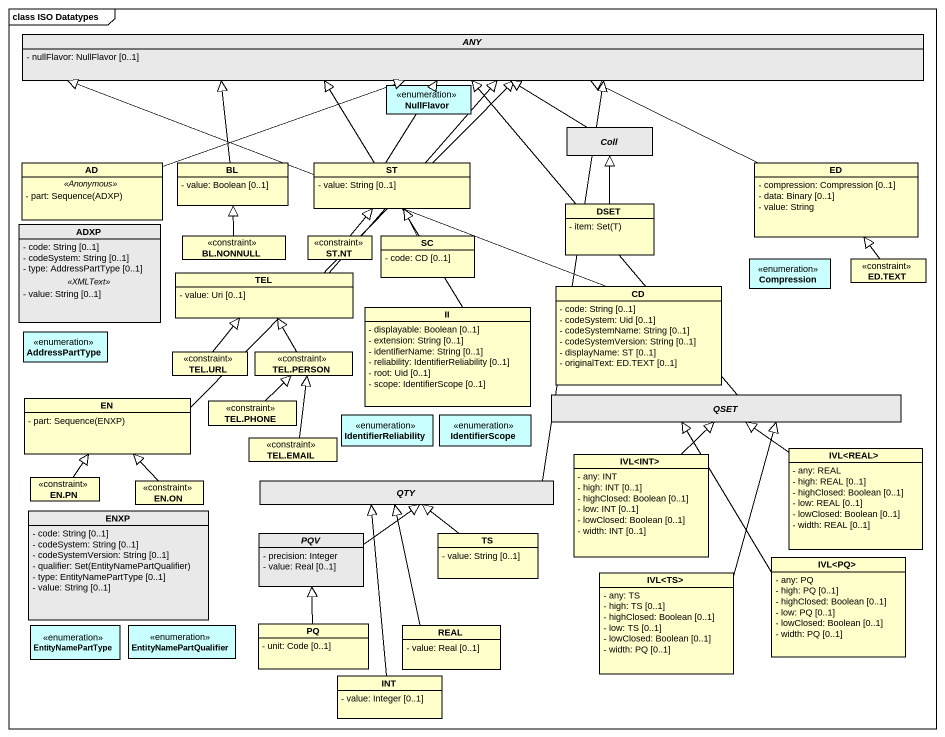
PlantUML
@startuml
mainframe class ISO Datatypes
hide circle
hide empty members
skinparam classAttributeIconSize 0
abstract class ANY #E9E9E9 {
  - nullFlavor: NullFlavor [0..1]
}
enum NullFlavor #CAFFFF
abstract class Coll #E9E9E9
class AD {
  .. <<Anonymous>> ..
  {field} - part: Sequence(ADXP)
}
class BL {
  - value: Boolean [0..1]
}
class ST {
  - value: String [0..1]
}
class ED {
  - compression: Compression [0..1]
  - data: Binary [0..1]
  - value: String
}
class DSET {
  {field} - item: Set(T)
}
class ADXP #E9E9E9 {
  - code: String [0..1]
  - codeSystem: String [0..1]
  - type: AddressPartType [0..1]
  .. <<XMLText>> ..
  - value: String [0..1]
}
class "BL.NONNULL" as BL_NONNULL <<constraint>>
class "ST.NT" as ST_NT <<constraint>>
class SC {
  - code: CD [0..1]
}
class TEL {
  - value: Uri [0..1]
}
enum Compression #CAFFFF
class "ED.TEXT" as ED_TEXT <<constraint>>
class II {
  - displayable: Boolean [0..1]
  - extension: String [0..1]
  - identifierName: String [0..1]
  - reliability: IdentifierReliability [0..1]
  - root: Uid [0..1]
  - scope: IdentifierScope [0..1]
}
class CD {
  - code: String [0..1]
  - codeSystem: Uid [0..1]
  - codeSystemName: String [0..1]
  - codeSystemVersion: String [0..1]
  - displayName: ST [0..1]
  - originalText: ED.TEXT [0..1]
}
enum AddressPartType #CAFFFF
class "TEL.URL" as TEL_URL <<constraint>>
class "TEL.PERSON" as TEL_PERSON <<constraint>>
class EN {
  {field} - part: Sequence(ENXP)
}
abstract class QSET #E9E9E9
class "TEL.PHONE" as TEL_PHONE <<constraint>>
class "TEL.EMAIL" as TEL_EMAIL <<constraint>>
enum IdentifierReliability #CAFFFF
enum IdentifierScope #CAFFFF
class "IVL<INT>" as IVL_INT {
  - any: INT
  - high: INT [0..1]
  - highClosed: Boolean [0..1]
  - low: INT [0..1]
  - lowClosed: Boolean [0..1]
  - width: INT [0..1]
}
class "IVL<REAL>" as IVL_REAL {
  - any: REAL
  - high: REAL [0..1]
  - highClosed: Boolean [0..1]
  - low: REAL [0..1]
  - lowClosed: Boolean [0..1]
  - width: REAL [0..1]
}
class ENXP #E9E9E9 {
  - code: String [0..1]
  - codeSystem: String [0..1]
  - codeSystemVersion: String [0..1]
  {field} - qualifier: Set(EntityNamePartQualifier)
  - type: EntityNamePartType [0..1]
  - value: String [0..1]
}
class "EN.PN" as EN_PN <<constraint>>
class "EN.ON" as EN_ON <<constraint>>
abstract class QTY #E9E9E9
abstract class PQV #E9E9E9 {
  - precision: Integer
  - value: Real [0..1]
}
class TS {
  - value: String [0..1]
}
class "IVL<TS>" as IVL_TS {
  - any: TS
  - high: TS [0..1]
  - highClosed: Boolean [0..1]
  - low: TS [0..1]
  - lowClosed: Boolean [0..1]
  - width: PQ [0..1]
}
class "IVL<PQ>" as IVL_PQ {
  - any: PQ
  - high: PQ [0..1]
  - highClosed: Boolean [0..1]
  - low: PQ [0..1]
  - lowClosed: Boolean [0..1]
  - width: PQ [0..1]
}
enum EntityNamePartType #CAFFFF
enum EntityNamePartQualifier #CAFFFF
class PQ {
  - unit: Code [0..1]
}
class REAL {
  - value: Real [0..1]
}
class INT {
  - value: Integer [0..1]
}
Coll -up-|> ANY
AD -right-|> ANY
BL -right-|> ANY
ST -up-|> ANY
ED -left-|> ANY
DSET -up-|> Coll
BL_NONNULL -up-|> BL
ST_NT -up-|> ST
SC -up-|> ST
TEL -up-|> ANY
ED_TEXT -up-|> ED
II -up-|> ANY
CD -up-|> ANY
TEL_URL -up-|> TEL
TEL_PERSON -up-|> TEL
EN -up-|> ANY
QSET -up-|> ANY
TEL_PHONE -up-|> TEL_PERSON
TEL_EMAIL -up-|> TEL_PERSON
IVL_INT -up-|> QSET
IVL_REAL -up-|> QSET
EN_PN -up-|> EN
EN_ON -up-|> EN
QTY -up-|> ANY
PQV -up-|> QTY
TS -up-|> QTY
IVL_TS -up-|> QSET
IVL_PQ -up-|> QSET
PQ -up-|> PQV
REAL -up-|> QTY
INT -up-|> QTY
@enduml
